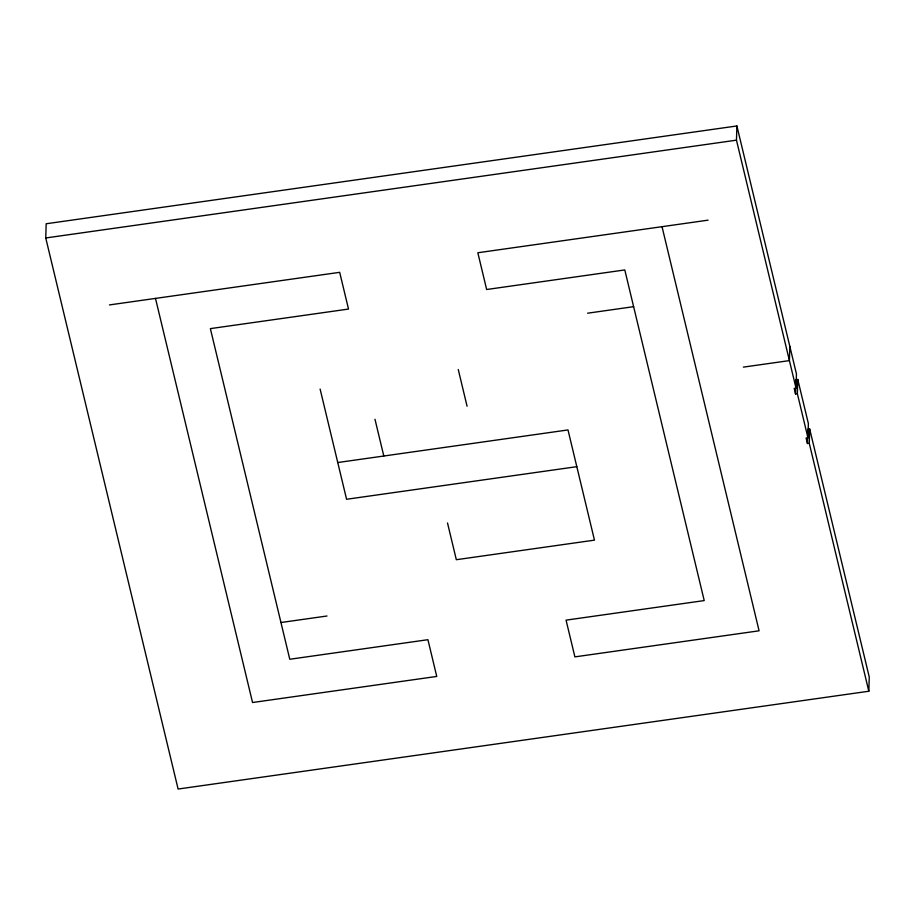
<?xml version="1.0" encoding="UTF-8"?>
<svg xmlns="http://www.w3.org/2000/svg" width="915" height="915" viewBox="0 0 915 915"><rect width="100%" height="100%" fill="white"/><g stroke="black" fill="none" stroke-linecap="round" stroke-linejoin="round"><path stroke-width="1.37" d="M809.695 429.055L809.272 443.26L807.43 443.512L807.842 429.318L809.695 429.055L869.25 677.031L868.827 691.237L178.105 789.039L45.75 237.969L46.173 223.763L736.895 125.961L796.45 373.949L796.027 388.154L794.186 388.406L795.512 393.919L797.354 393.656L797.777 379.462L795.936 379.714L795.512 393.919M796.027 388.154L736.472 140.167L736.895 125.961M789.839 346.396L789.416 360.601L743.369 367.121M807.43 443.512L806.104 438.01L807.945 437.747L808.368 423.542L797.777 379.462M45.75 237.969L736.472 140.167M109.445 304.924L339.682 272.327L348.512 309.064L210.37 328.622L289.781 659.258L427.923 639.699L436.752 676.437L252.551 702.514L155.493 298.404M708.073 220.16L477.836 252.757L486.654 289.506L624.796 269.936L704.218 600.583L566.065 620.141L574.894 656.879L759.084 630.801L662.025 226.68M587.579 313.204L633.626 306.674M337.761 462.532L567.998 429.936L594.464 540.147L456.322 559.706L447.504 522.968M576.816 466.673L346.579 499.27L320.113 389.058M280.951 622.52L327.01 616.001M797.354 393.656L807.945 437.747M809.272 443.26L868.827 691.237M458.255 369.5L467.073 406.237M374.978 419.276L383.808 456.013"/></g></svg>
